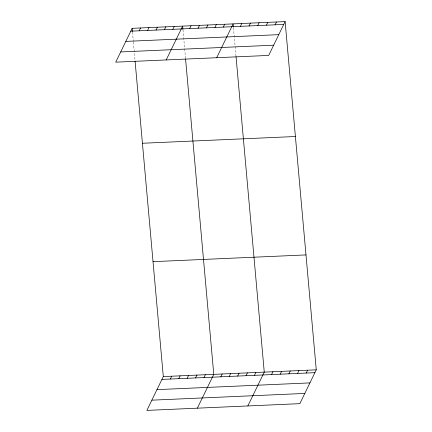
<?xml version="1.0" encoding="UTF-8"?>
<svg xmlns="http://www.w3.org/2000/svg" width="432" height="432" viewBox="0 0 432 432"><rect width="100%" height="100%" fill="white"/><g stroke="black" fill="none" stroke-linecap="round" stroke-linejoin="round"><path stroke-width="0.32" stroke-dasharray="2.16 1.62" d="M233.453 27.68L235.991 56.095M182.974 29.905L185.517 58.32M132.494 32.13L133.342 41.602M133.402 42.233L135.038 60.545"/><path stroke-width="0.65" d="M132.16 28.339L115.733 62.165L268.693 55.42L285.12 21.6L132.16 28.339L132.44 31.498M139.196 30.807L140.573 27.972M147.609 30.434L148.981 27.599M156.022 30.062L157.394 27.227M164.435 29.695L165.807 26.86M172.843 29.322L174.22 26.487M166.212 59.94L182.633 26.114L182.92 29.273M189.67 28.582L191.047 25.747M198.083 28.21L199.46 25.375M206.496 27.837L207.873 25.002M214.909 27.47L216.286 24.635M223.322 27.097L224.699 24.262M216.691 57.715L233.113 23.89L233.393 27.049M240.403 26.347L241.78 23.512M249.07 25.963L250.447 23.128M257.737 25.58L259.114 22.745M266.409 25.196L267.781 22.361M275.076 24.818L276.453 21.983M135.092 61.177L163.307 376.58L146.88 410.4L299.84 403.661L316.267 369.835L285.12 21.6M170.343 379.042L171.715 376.207M178.756 378.67L180.128 375.84M187.164 378.302L188.541 375.467M195.577 377.93L196.954 375.095M203.99 377.557L205.367 374.728M197.359 408.175L213.781 374.355L185.571 58.952M220.817 376.817L222.194 373.982M229.23 376.445L230.607 373.615M237.643 376.078L239.02 373.243M246.056 375.705L247.433 372.87M254.47 375.332L255.847 372.503M247.838 405.95L264.26 372.13L236.05 56.727M271.55 374.582L272.927 371.747M280.217 374.198L281.594 371.363M288.884 373.82L290.261 370.985M297.551 373.437L298.928 370.602M306.223 373.054L307.595 370.219M130.783 31.174L283.743 24.435M125.815 41.402L278.775 34.657M120.701 51.937L273.661 45.193M142.436 143.262L295.396 136.517M153.025 261.662L305.986 254.918M163.307 376.58L316.267 369.835M161.93 379.415L314.89 372.67M156.962 389.637L309.922 382.898M151.848 400.172L304.808 393.433"/></g></svg>
